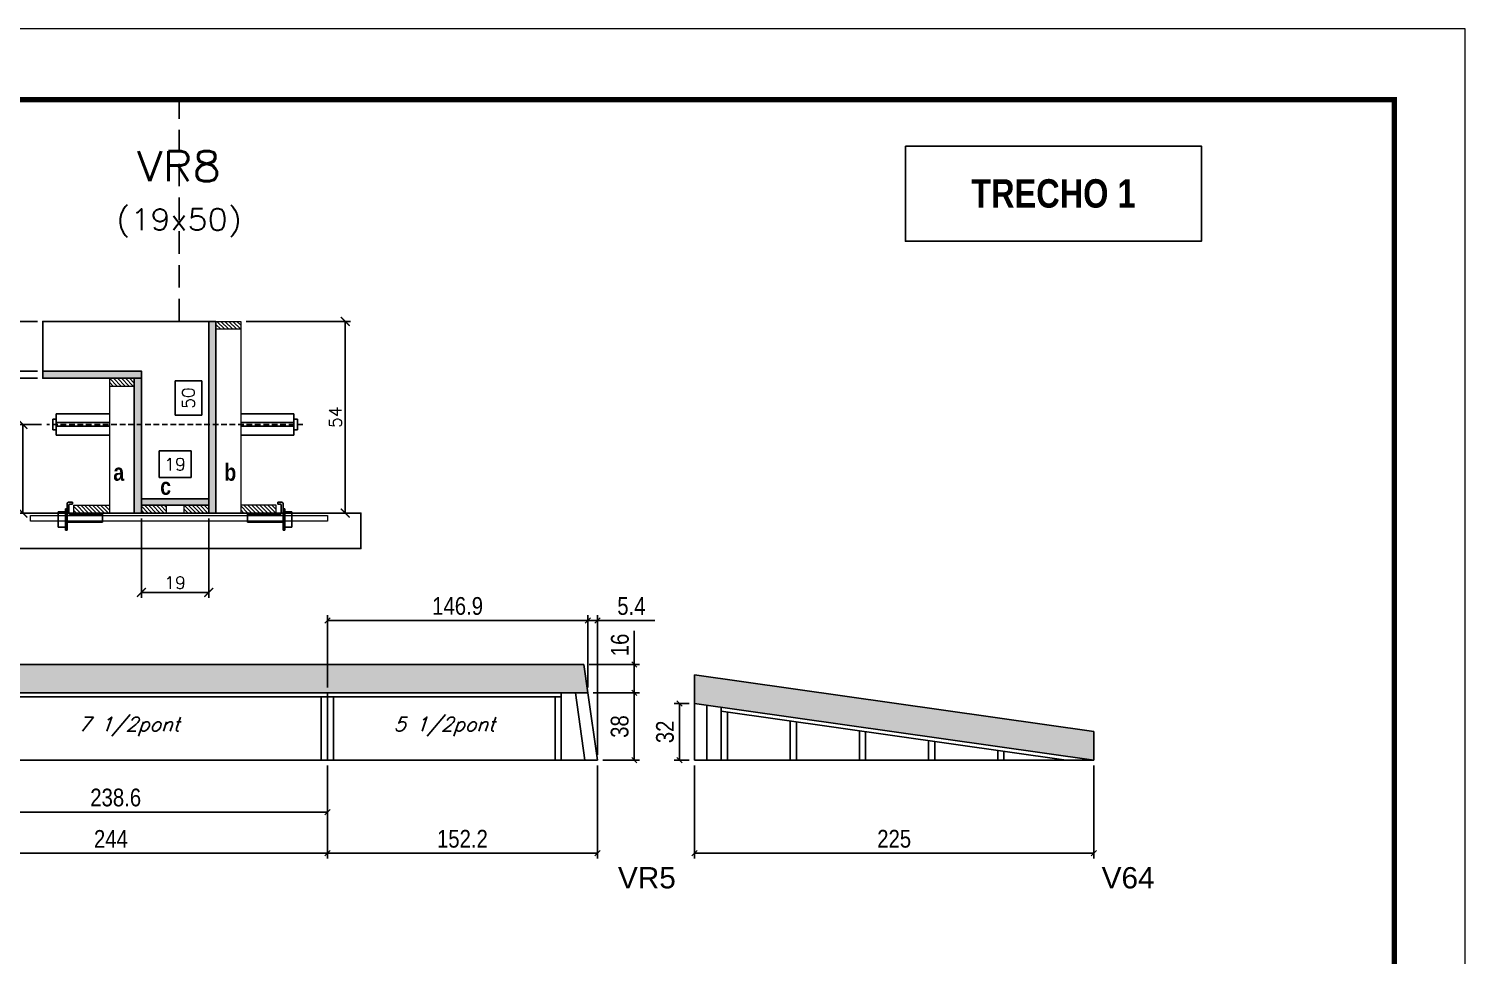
# Model space of a CAD drawing. Extents: x 0 to 6325, y 5574 to 19307.
# Drawn here: x 2260 to 3070, y 6102 to 6624 of the extents above; entities that cross this region are included whole.
import ezdxf
from ezdxf.enums import TextEntityAlignment as Align

# ---------------------------------------------------------------- set-up
doc = ezdxf.new("R2010")
doc.units = 0
doc.linetypes.add('DASHED', pattern=[0.75, 0.5, -0.25])
doc.linetypes.add('HIDDEN', pattern=[9.525, 6.35, -3.175])
for name, color, linetype in [('1', 1, 'Continuous'), ('5', 5, 'Continuous'), ('barrote', 251, 'Continuous'), ('COTA', 241, 'Continuous'), ('Cota Seção (2x)', 4, 'Continuous'), ('detalhes', 4, 'Continuous'), ('Hachura', 253, 'Continuous'), ('NOMENCLATURA', 7, 'Continuous'), ('Painéis', 200, 'Continuous'), ('presilha', 1, 'Continuous'), ('SARR_2.2x7', 40, 'Continuous'), ('SARR_3.5x7', 81, 'Continuous'), ('TENSOR', 3, 'Continuous'), ('texto', 7, 'Continuous'), ('Texto de Titulo', 7, 'Continuous'), ('Texto Qtd Sarr', 242, 'Continuous')]:
    doc.layers.add(name, color=color, linetype=linetype)
for name, color, linetype, lineweight in [('CONCRETO', 251, 'Continuous', 25), ('Folhas', 255, 'Continuous', 9), ('Madeira', 126, 'Continuous', 18), ('SARRAFO DE PRESSAO', 251, 'DASHED', 9), ('SCO-___-LAJ', 2, 'Continuous', 0), ('Texto Seção', 7, 'Continuous', 15)]:
    doc.layers.add(name, color=color, linetype=linetype, lineweight=lineweight)
doc.styles.add('COTA TECNICA', font='techl___.ttf', dxfattribs={"height": 10})
doc.styles.add('ROMANC', font='techb___.ttf', dxfattribs={"height": 2.5})
doc.styles.add('Romans', font='romans.shx')
doc.styles.get("Standard").update_dxf_attribs({"font": 'arial.ttf'})
doc.styles.add('TECNICA', font='techb___.ttf', dxfattribs={"height": 10})
doc.dimstyles.new('Cota Seção (2x)', dxfattribs={"dimtxt": 7, "dimasz": 5, "dimexe": 3, "dimexo": 3, "dimgap": 2, "dimtad": 3, "dimdec": 1, "dimlfac": 0.5, "dimzin": 12, "dimdsep": 46, "dimtxsty": 'Romans', "dimblk": 'ARCHTICK', "dimcen": 0, "dimclrd": 4, "dimclre": 4, "dimclrt": 1, "dimadec": 1, "dimazin": 3, "dimtfac": 1, "dimtdec": 1, "dimtmove": 0, "dimatfit": 3, "dimldrblk": 'OBLIQUE', "dimfxl": 1, "dimtolj": 1, "dimtzin": 12, "dimarcsym": 0})
doc.dimstyles.new('Cota Seção interna', dxfattribs={"dimtxt": 7, "dimasz": 6, "dimexe": 0.18, "dimexo": 2, "dimgap": -4, "dimtad": 3, "dimdec": 1, "dimlfac": 0.5, "dimzin": 12, "dimdsep": 46, "dimtxsty": 'Romans', "dimblk": 'ARCHTICK', "dimcen": 0.09, "dimse1": 1, "dimse2": 1, "dimsd1": 1, "dimsd2": 1, "dimclrd": 180, "dimclre": 5, "dimclrt": 1, "dimadec": 0, "dimazin": 3, "dimtfac": 1, "dimtdec": 1, "dimtofl": 0, "dimtmove": 0, "dimatfit": 3, "dimldrblk": 'ARCHTICK', "dimfxl": 1, "dimtolj": 1, "dimtzin": 0, "dimarcsym": 0})
doc.dimstyles.new('PAINEL', dxfattribs={"dimtxt": 10, "dimasz": 3, "dimexe": 3, "dimexo": 3, "dimgap": 3, "dimtad": 1, "dimdec": 1, "dimzin": 12, "dimdsep": 46, "dimtxsty": 'COTA TECNICA', "dimblk1": 'OBLIQUE', "dimblk2": 'OBLIQUE', "dimsah": 1, "dimcen": 0.9, "dimclrd": 4, "dimclre": 4, "dimclrt": 240, "dimadec": 1, "dimazin": 3, "dimtfac": 1, "dimtdec": 1, "dimtmove": 0, "dimatfit": 3, "dimfxl": 1, "dimtolj": 1, "dimtzin": 12, "dimarcsym": 0})
pattern_1 = [(315, (25280.4202, -1878.3948), (1.12253202, 1.12253202), [])]

# ---------------------------------------------------------------- blocks, each defined once
blk = doc.blocks.new('9999999999')
at = {"layer": 'Folhas'}
blk.add_lwpolyline([(98138.98, 34190.21), (99623.98, 34190.21), (99623.98, 35240.21), (98138.98, 35240.21)], close=True, dxfattribs=at)
at = {"layer": 'Folhas', "color": 30, "const_width": 3}
blk.add_lwpolyline([(98213.98, 34230.21), (99583.98, 34230.21), (99583.98, 35200.21), (98213.98, 35200.21)], close=True, dxfattribs=at)
blk = doc.blocks.new('titulo1')
at = {"layer": 'Defpoints', "color": 252, "linetype": 'HIDDEN', "ltscale": 2}
blk.add_line((0, 0), (0, 125), dxfattribs=at)
at = {"layer": 'Defpoints', "style": 'Romans', "oblique": 15}
blk.add_attdef('FOLHA', text='', height=10, dxfattribs=at).set_placement((0, 15.58), align=Align.MIDDLE_CENTER)
at = {"layer": 'Texto Qtd Sarr', "color": 3, "style": 'Romans', "oblique": 15}
for tag, height, p in [('TITULO', 17, (0, 71.45)), ('SEÇÃO', 12, (0, 41.55))]:
    blk.add_attdef(tag, text='', height=height, dxfattribs=at).set_placement(p, align=Align.MIDDLE_CENTER)
blk = doc.blocks.new('_ArchTick')
at = {"color": 0, "linetype": 'ByBlock', "const_width": 0.15}
blk.add_lwpolyline([(-0.5, -0.5), (0.5, 0.5)], dxfattribs=at)
blk = doc.blocks.new('*D3601')
at = {"layer": 'COTA', "color": 4, "lineweight": -2, "transparency": 16777216}
for p, q in [((2265.2, 6459.25), (2212.82, 6459.25)), ((2215.82, 6351.25), (2215.82, 6459.25)), ((2287.2, 6351.25), (2212.82, 6351.25))]:
    blk.add_line(p, q, dxfattribs=at)
at = {"layer": 'Defpoints', "color": 0, "transparency": 16777216}
for p in [(2215.82, 6459.25), (2268.2, 6459.25), (2290.2, 6351.25)]:
    blk.add_point(p, dxfattribs=at)
at = {"layer": 'COTA', "color": 4, "lineweight": -2, "transparency": 16777216, "xscale": 5, "yscale": 5, "zscale": 5}
for p, rotation in [((2215.82, 6459.25), 90), ((2215.82, 6351.25), 270)]:
    blk.add_blockref('_ArchTick', p, dxfattribs=dict(at, rotation=rotation))
at = {"layer": 'COTA', "color": 1, "transparency": 16777216, "insert": (2210.32, 6405.25), "char_height": 7, "attachment_point": 5, "rotation": 90, "style": 'Romans'}
blk.add_mtext('\\A1;54', dxfattribs=at)
blk = doc.blocks.new('_Oblique')
at = {"layer": '1', "color": 0, "lineweight": -2}
blk.add_line((-0.5, -0.5), (0.5, 0.5), dxfattribs=at)
blk = doc.blocks.new('*D3602')
at = {"layer": 'COTA', "color": 4, "lineweight": -2, "transparency": 16777216}
for p, q in [((2382.8, 6459.25), (2441.67, 6459.25)), ((2438.67, 6351.25), (2438.67, 6459.25)), ((2398.4, 6351.25), (2441.67, 6351.25))]:
    blk.add_line(p, q, dxfattribs=at)
at = {"layer": 'Defpoints', "color": 0, "transparency": 16777216}
for p in [(2379.8, 6459.25), (2438.67, 6459.25), (2395.4, 6351.25)]:
    blk.add_point(p, dxfattribs=at)
at = {"layer": 'COTA', "color": 4, "lineweight": -2, "transparency": 16777216, "xscale": 5, "yscale": 5, "zscale": 5}
for p, rotation in [((2438.67, 6459.25), 90), ((2438.67, 6351.25), 270)]:
    blk.add_blockref('_ArchTick', p, dxfattribs=dict(at, rotation=rotation))
at = {"layer": 'COTA', "color": 1, "transparency": 16777216, "insert": (2433.17, 6405.25), "char_height": 7, "attachment_point": 5, "rotation": 90, "style": 'Romans'}
blk.add_mtext('\\A1;54', dxfattribs=at)
blk = doc.blocks.new('*D3603')
at = {"layer": 'Cota Seção (2x)', "color": 180, "lineweight": -2, "transparency": 16777216}
for p, q in [((2357.8, 6425.73), (2342.8, 6425.73)), ((2342.8, 6425.73), (2342.8, 6406.39)), ((2357.8, 6406.39), (2357.8, 6425.73)), ((2342.8, 6406.39), (2357.8, 6406.39))]:
    blk.add_line(p, q, dxfattribs=at)
at = {"layer": 'Defpoints', "color": 0, "transparency": 16777216}
for p in [(2361.8, 6459.25), (2372.8, 6459.25), (2372.8, 6359.25)]:
    blk.add_point(p, dxfattribs=at)
at = {"layer": 'Cota Seção (2x)', "color": 1, "transparency": 16777216, "insert": (2350.3, 6416.06), "char_height": 7, "attachment_point": 5, "rotation": 90, "style": 'Romans'}
blk.add_mtext('\\A1;50', dxfattribs=at)
blk = doc.blocks.new('*D3604')
at = {"layer": 'COTA', "color": 4, "lineweight": -2, "transparency": 16777216}
for p, q in [((2265.2, 6459.25), (2232.14, 6459.25)), ((2235.14, 6459.25), (2235.14, 6431.25)), ((2265.2, 6431.25), (2232.14, 6431.25))]:
    blk.add_line(p, q, dxfattribs=at)
at = {"layer": 'Defpoints', "color": 0, "transparency": 16777216}
for p in [(2268.2, 6459.25), (2235.14, 6431.25), (2268.2, 6431.25)]:
    blk.add_point(p, dxfattribs=at)
at = {"layer": 'COTA', "color": 4, "lineweight": -2, "transparency": 16777216, "xscale": 5, "yscale": 5, "zscale": 5}
for p, rotation in [((2235.14, 6459.25), 90), ((2235.14, 6431.25), 270)]:
    blk.add_blockref('_ArchTick', p, dxfattribs=dict(at, rotation=rotation))
at = {"layer": 'COTA', "color": 1, "transparency": 16777216, "insert": (2229.64, 6445.25), "char_height": 7, "attachment_point": 5, "rotation": 90, "style": 'Romans'}
blk.add_mtext('\\A1;14', dxfattribs=at)
blk = doc.blocks.new('*D3605')
at = {"layer": 'COTA', "color": 4, "lineweight": -2, "transparency": 16777216}
for p, q in [((2265.2, 6427.25), (2232.14, 6427.25)), ((2235.14, 6427.25), (2235.14, 6351.25)), ((2287.2, 6351.25), (2232.14, 6351.25))]:
    blk.add_line(p, q, dxfattribs=at)
at = {"layer": 'Defpoints', "color": 0, "transparency": 16777216}
for p in [(2268.2, 6427.25), (2235.14, 6351.25), (2290.2, 6351.25)]:
    blk.add_point(p, dxfattribs=at)
at = {"layer": 'COTA', "color": 4, "lineweight": -2, "transparency": 16777216, "xscale": 5, "yscale": 5, "zscale": 5}
for p, rotation in [((2235.14, 6427.25), 90), ((2235.14, 6351.25), 270)]:
    blk.add_blockref('_ArchTick', p, dxfattribs=dict(at, rotation=rotation))
at = {"layer": 'COTA', "color": 1, "transparency": 16777216, "insert": (2229.64, 6389.25), "char_height": 7, "attachment_point": 5, "rotation": 90, "style": 'Romans'}
blk.add_mtext('\\A1;38', dxfattribs=at)
blk = doc.blocks.new('PRESILHA METÁLICA 1')
at = {"layer": 'presilha'}
for p, q in [((0, 13), (6, 13)), ((0, 13), (0, 0)), ((6, 15.5), (7.5, 15.5)), ((6, -2.5), (6, 15.5)), ((6, 13), (6, 0)), ((7.5, 10.6), (7.5, 19.9)), ((7.5, 15.5), (7.5, -2.5)), ((12, 21), (8.6, 21)), ((9, 11.6), (9, 18.9)), ((12, 19.5), (9.6, 19.5)), ((12, 21), (12, 19.5)), ((6, 0), (0, 0)), ((37.5, 4.1), (7.5, 4.1)), ((37.5, 11), (9.6, 11)), ((37.5, 11), (37.5, 4.1)), ((7.5, -2.5), (6, -2.5))]:
    blk.add_line(p, q, dxfattribs=at)
for centre, radius, start, end in [((8.6, 19.9), 1.14, 90, 180), ((9.6, 18.9), 0.57, 90, 180), ((9.6, 11.6), 0.57, 180, 270)]:
    blk.add_arc(centre, radius, start, end, dxfattribs=at)
blk = doc.blocks.new('*D3606')
at = {"layer": 'COTA', "color": 4, "lineweight": -2, "transparency": 16777216}
for p, q in [((2323.8, 6348.25), (2323.8, 6303.52)), ((2361.8, 6348.25), (2361.8, 6303.52)), ((2323.8, 6306.52), (2361.8, 6306.52))]:
    blk.add_line(p, q, dxfattribs=at)
at = {"layer": 'Defpoints', "color": 0, "transparency": 16777216}
for p in [(2323.8, 6351.25), (2361.8, 6351.25), (2361.8, 6306.52)]:
    blk.add_point(p, dxfattribs=at)
at = {"layer": 'COTA', "color": 4, "lineweight": -2, "transparency": 16777216, "xscale": 5, "yscale": 5, "zscale": 5, "rotation": 180}
blk.add_blockref('_ArchTick', (2323.8, 6306.52), dxfattribs=at)
at = {"layer": 'COTA', "color": 4, "lineweight": -2, "transparency": 16777216, "xscale": 5, "yscale": 5, "zscale": 5}
blk.add_blockref('_ArchTick', (2361.8, 6306.52), dxfattribs=at)
at = {"layer": 'COTA', "color": 1, "transparency": 16777216, "insert": (2342.8, 6312.02), "char_height": 7, "attachment_point": 5, "style": 'Romans'}
blk.add_mtext('\\A1;19', dxfattribs=at)
blk = doc.blocks.new('*D3607')
at = {"layer": 'Cota Seção (2x)', "color": 180, "lineweight": -2, "transparency": 16777216}
for p, q in [((2351.8, 6386.25), (2333.8, 6386.25)), ((2333.8, 6386.25), (2333.8, 6371.25)), ((2351.8, 6371.25), (2351.8, 6386.25)), ((2333.8, 6371.25), (2351.8, 6371.25))]:
    blk.add_line(p, q, dxfattribs=at)
at = {"layer": 'Defpoints', "color": 0, "transparency": 16777216}
for p in [(2361.8, 6367.25), (2323.8, 6351.25), (2361.8, 6351.25)]:
    blk.add_point(p, dxfattribs=at)
at = {"layer": 'Cota Seção (2x)', "color": 1, "transparency": 16777216, "insert": (2342.8, 6378.75), "char_height": 7, "attachment_point": 5, "style": 'Romans'}
blk.add_mtext('\\A1;19', dxfattribs=at)
blk = doc.blocks.new('*D4710')
at = {"layer": 'COTA', "color": 4, "lineweight": -2, "transparency": 16777216}
for p, q in [((2267.5, 6401.22), (2253.94, 6401.22)), ((2256.94, 6401.22), (2256.94, 6351.25)), ((2272.5, 6351.25), (2253.94, 6351.25))]:
    blk.add_line(p, q, dxfattribs=at)
at = {"layer": 'Defpoints', "color": 0, "transparency": 16777216}
for p in [(2270.5, 6401.22), (2256.94, 6351.25), (2275.5, 6351.25)]:
    blk.add_point(p, dxfattribs=at)
at = {"layer": 'COTA', "color": 4, "lineweight": -2, "transparency": 16777216, "xscale": 5, "yscale": 5, "zscale": 5}
for p, rotation in [((2256.94, 6401.22), 90), ((2256.94, 6351.25), 270)]:
    blk.add_blockref('_ArchTick', p, dxfattribs=dict(at, rotation=rotation))
at = {"layer": 'COTA', "color": 1, "transparency": 16777216, "insert": (2251.44, 6376.23), "char_height": 7, "attachment_point": 5, "rotation": 90, "style": 'Romans'}
blk.add_mtext('\\A1;25', dxfattribs=at)
blk = doc.blocks.new('*D4708')
at = {"layer": 'COTA', "color": 4, "lineweight": -2, "transparency": 16777216}
for p, q in [((2190.01, 6208.89), (2190.01, 6179.6)), ((2428.61, 6208.89), (2428.61, 6179.6)), ((2190.01, 6182.6), (2428.61, 6182.6))]:
    blk.add_line(p, q, dxfattribs=at)
at = {"layer": 'Defpoints', "color": 0, "transparency": 16777216}
for p in [(2190.01, 6211.89), (2428.61, 6211.89), (2428.61, 6182.6)]:
    blk.add_point(p, dxfattribs=at)
at = {"layer": 'COTA', "color": 4, "lineweight": -2, "transparency": 16777216, "xscale": 3, "yscale": 3, "zscale": 3, "rotation": 180}
blk.add_blockref('_Oblique', (2190.01, 6182.6), dxfattribs=at)
at = {"layer": 'COTA', "color": 4, "lineweight": -2, "transparency": 16777216, "xscale": 3, "yscale": 3, "zscale": 3}
blk.add_blockref('_Oblique', (2428.61, 6182.6), dxfattribs=at)
at = {"layer": 'COTA', "color": 240, "transparency": 16777216, "insert": (2309.31, 6190.84), "char_height": 10, "attachment_point": 5, "style": 'COTA TECNICA'}
blk.add_mtext('\\A1;238.6', dxfattribs=at)
blk = doc.blocks.new('*D3600')
at = {"layer": 'COTA', "color": 4, "lineweight": -2, "transparency": 16777216}
for p, q in [((2184.61, 6246.89), (2184.61, 6156.46)), ((2428.61, 6208.89), (2428.61, 6156.46)), ((2184.61, 6159.46), (2428.61, 6159.46))]:
    blk.add_line(p, q, dxfattribs=at)
at = {"layer": 'Defpoints', "color": 0, "transparency": 16777216}
for p in [(2184.61, 6249.89), (2428.61, 6211.89), (2428.61, 6159.46)]:
    blk.add_point(p, dxfattribs=at)
at = {"layer": 'COTA', "color": 4, "lineweight": -2, "transparency": 16777216, "xscale": 3, "yscale": 3, "zscale": 3, "rotation": 180}
blk.add_blockref('_Oblique', (2184.61, 6159.46), dxfattribs=at)
at = {"layer": 'COTA', "color": 4, "lineweight": -2, "transparency": 16777216, "xscale": 3, "yscale": 3, "zscale": 3}
blk.add_blockref('_Oblique', (2428.61, 6159.46), dxfattribs=at)
at = {"layer": 'COTA', "color": 240, "transparency": 16777216, "insert": (2306.61, 6167.54), "char_height": 10, "attachment_point": 5, "style": 'COTA TECNICA'}
blk.add_mtext('\\A1;244', dxfattribs=at)
blk = doc.blocks.new('*D4709')
at = {"layer": 'COTA', "color": 4, "lineweight": -2, "transparency": 16777216}
for p, q in [((2428.61, 6208.89), (2428.61, 6156.46)), ((2580.86, 6208.89), (2580.86, 6156.46)), ((2428.61, 6159.46), (2580.86, 6159.46))]:
    blk.add_line(p, q, dxfattribs=at)
at = {"layer": 'Defpoints', "color": 0, "transparency": 16777216}
for p in [(2428.61, 6211.89), (2580.86, 6211.89), (2580.86, 6159.46)]:
    blk.add_point(p, dxfattribs=at)
at = {"layer": 'COTA', "color": 4, "lineweight": -2, "transparency": 16777216, "xscale": 3, "yscale": 3, "zscale": 3, "rotation": 180}
blk.add_blockref('_Oblique', (2428.61, 6159.46), dxfattribs=at)
at = {"layer": 'COTA', "color": 4, "lineweight": -2, "transparency": 16777216, "xscale": 3, "yscale": 3, "zscale": 3}
blk.add_blockref('_Oblique', (2580.86, 6159.46), dxfattribs=at)
at = {"layer": 'COTA', "color": 240, "transparency": 16777216, "insert": (2504.73, 6167.57), "char_height": 10, "attachment_point": 5, "style": 'COTA TECNICA'}
blk.add_mtext('\\A1;152.2', dxfattribs=at)
blk = doc.blocks.new('*D4725')
at = {"layer": 'COTA', "color": 4, "lineweight": -2, "transparency": 16777216}
for p, q in [((2575.46, 6252.89), (2575.46, 6293.66)), ((2580.86, 6214.89), (2580.86, 6293.66)), ((2575.46, 6290.66), (2572.46, 6290.66)), ((2575.46, 6290.66), (2580.86, 6290.66)), ((2580.86, 6290.66), (2613.12, 6290.66))]:
    blk.add_line(p, q, dxfattribs=at)
at = {"layer": 'Defpoints', "color": 0, "transparency": 16777216}
for p in [(2580.86, 6290.66), (2575.46, 6249.89), (2580.86, 6211.89)]:
    blk.add_point(p, dxfattribs=at)
at = {"layer": 'COTA', "color": 4, "lineweight": -2, "transparency": 16777216, "xscale": 3, "yscale": 3, "zscale": 3}
blk.add_blockref('_Oblique', (2575.46, 6290.66), dxfattribs=at)
at = {"layer": 'COTA', "color": 4, "lineweight": -2, "transparency": 16777216, "xscale": 3, "yscale": 3, "zscale": 3, "rotation": 180}
blk.add_blockref('_Oblique', (2580.86, 6290.66), dxfattribs=at)
at = {"layer": 'COTA', "color": 240, "transparency": 16777216, "insert": (2599.99, 6298.77), "char_height": 10, "attachment_point": 5, "style": 'COTA TECNICA'}
blk.add_mtext('\\A1;5.4', dxfattribs=at)
blk = doc.blocks.new('*D4726')
at = {"layer": 'COTA', "color": 4, "lineweight": -2, "transparency": 16777216}
for p, q in [((2428.61, 6252.89), (2428.61, 6293.66)), ((2575.46, 6252.89), (2575.46, 6293.66)), ((2575.46, 6290.66), (2428.61, 6290.66))]:
    blk.add_line(p, q, dxfattribs=at)
at = {"layer": 'Defpoints', "color": 0, "transparency": 16777216}
for p in [(2428.61, 6290.66), (2428.61, 6249.89), (2575.46, 6249.89)]:
    blk.add_point(p, dxfattribs=at)
at = {"layer": 'COTA', "color": 4, "lineweight": -2, "transparency": 16777216, "xscale": 3, "yscale": 3, "zscale": 3, "rotation": 180}
blk.add_blockref('_Oblique', (2428.61, 6290.66), dxfattribs=at)
at = {"layer": 'COTA', "color": 4, "lineweight": -2, "transparency": 16777216, "xscale": 3, "yscale": 3, "zscale": 3}
blk.add_blockref('_Oblique', (2575.46, 6290.66), dxfattribs=at)
at = {"layer": 'COTA', "color": 240, "transparency": 16777216, "insert": (2502.03, 6298.8), "char_height": 10, "attachment_point": 5, "style": 'COTA TECNICA'}
blk.add_mtext('\\A1;146.9', dxfattribs=at)
blk = doc.blocks.new('*D4727')
at = {"layer": 'COTA', "color": 4, "lineweight": -2, "transparency": 16777216}
for p, q in [((2635.59, 6208.89), (2635.59, 6156.46)), ((2860.61, 6208.89), (2860.61, 6156.46)), ((2635.59, 6159.46), (2860.61, 6159.46))]:
    blk.add_line(p, q, dxfattribs=at)
at = {"layer": 'Defpoints', "color": 0, "transparency": 16777216}
for p in [(2635.59, 6211.89), (2860.61, 6211.89), (2860.61, 6159.46)]:
    blk.add_point(p, dxfattribs=at)
at = {"layer": 'COTA', "color": 4, "lineweight": -2, "transparency": 16777216, "xscale": 3, "yscale": 3, "zscale": 3, "rotation": 180}
blk.add_blockref('_Oblique', (2635.59, 6159.46), dxfattribs=at)
at = {"layer": 'COTA', "color": 4, "lineweight": -2, "transparency": 16777216, "xscale": 3, "yscale": 3, "zscale": 3}
blk.add_blockref('_Oblique', (2860.61, 6159.46), dxfattribs=at)
at = {"layer": 'COTA', "color": 240, "transparency": 16777216, "insert": (2748.1, 6167.57), "char_height": 10, "attachment_point": 5, "style": 'COTA TECNICA'}
blk.add_mtext('\\A1;225', dxfattribs=at)
blk = doc.blocks.new('*D4728')
at = {"layer": 'COTA', "color": 4, "lineweight": -2, "transparency": 16777216}
for p, q in [((2632.59, 6243.86), (2624.17, 6243.86)), ((2627.17, 6211.89), (2627.17, 6243.86)), ((2632.59, 6211.89), (2624.17, 6211.89))]:
    blk.add_line(p, q, dxfattribs=at)
at = {"layer": 'Defpoints', "color": 0, "transparency": 16777216}
for p in [(2627.17, 6243.86), (2635.59, 6243.86), (2635.59, 6211.89)]:
    blk.add_point(p, dxfattribs=at)
at = {"layer": 'COTA', "color": 4, "lineweight": -2, "transparency": 16777216, "xscale": 3, "yscale": 3, "zscale": 3}
for p, rotation in [((2627.17, 6243.86), 90), ((2627.17, 6211.89), 270)]:
    blk.add_blockref('_Oblique', p, dxfattribs=dict(at, rotation=rotation))
at = {"layer": 'COTA', "color": 240, "transparency": 16777216, "insert": (2618.95, 6227.88), "char_height": 10, "attachment_point": 5, "rotation": 90, "style": 'COTA TECNICA'}
blk.add_mtext('\\A1;32', dxfattribs=at)
blk = doc.blocks.new('*D4729')
at = {"layer": 'COTA', "color": 4, "lineweight": -2, "transparency": 16777216}
for p, q in [((2578.46, 6249.89), (2604.64, 6249.89)), ((2601.64, 6249.89), (2601.64, 6211.89)), ((2583.86, 6211.89), (2604.64, 6211.89))]:
    blk.add_line(p, q, dxfattribs=at)
at = {"layer": 'Defpoints', "color": 0, "transparency": 16777216}
for p in [(2575.46, 6249.89), (2580.86, 6211.89), (2601.64, 6211.89)]:
    blk.add_point(p, dxfattribs=at)
at = {"layer": 'COTA', "color": 4, "lineweight": -2, "transparency": 16777216, "xscale": 3, "yscale": 3, "zscale": 3}
for p, rotation in [((2601.64, 6249.89), 90), ((2601.64, 6211.89), 270)]:
    blk.add_blockref('_Oblique', p, dxfattribs=dict(at, rotation=rotation))
at = {"layer": 'COTA', "color": 240, "transparency": 16777216, "insert": (2593.4, 6230.89), "char_height": 10, "attachment_point": 5, "rotation": 90, "style": 'COTA TECNICA'}
blk.add_mtext('\\A1;38', dxfattribs=at)
blk = doc.blocks.new('*D4722')
at = {"layer": 'COTA', "color": 4, "lineweight": -2, "transparency": 16777216}
for p, q in [((2601.64, 6265.89), (2601.64, 6284.91)), ((2576.18, 6265.89), (2604.64, 6265.89)), ((2601.64, 6249.89), (2601.64, 6265.89)), ((2578.46, 6249.89), (2604.64, 6249.89))]:
    blk.add_line(p, q, dxfattribs=at)
at = {"layer": 'Defpoints', "color": 0, "transparency": 16777216}
for p in [(2573.18, 6265.89), (2601.64, 6265.89), (2575.46, 6249.89)]:
    blk.add_point(p, dxfattribs=at)
at = {"layer": 'COTA', "color": 4, "lineweight": -2, "transparency": 16777216, "xscale": 3, "yscale": 3, "zscale": 3}
for p, rotation in [((2601.64, 6265.89), 90), ((2601.64, 6249.89), 270)]:
    blk.add_blockref('_Oblique', p, dxfattribs=dict(at, rotation=rotation))
at = {"layer": 'COTA', "color": 240, "transparency": 16777216, "insert": (2593.54, 6276.9), "char_height": 10, "attachment_point": 5, "rotation": 90, "style": 'COTA TECNICA'}
blk.add_mtext('\\A1;16', dxfattribs=at)

msp = doc.modelspace()

# ---------------------------------------------------------------- hatches: boundary and pattern name
at = {"layer": 'COTA'}
h = msp.add_hatch(dxfattribs=at)
h.set_pattern_fill('AR-CONC', color=256, scale=0.03)
h.set_pattern_definition([(50, (-1544.026, 2359.3826), (5.46554, -0.4781726), [0.5715, -6.2865]), (355, (-1544.026, 2359.3826), (-1.0573026, 5.7317054), [0.4572, -5.0292175]), (100.45144, (-1543.5706, 2359.343), (4.4082374, 5.2535326), [0.4857, -5.3427073]), (46.1842, (-1544.026, 2360.9066), (8.132371, -1.26127), [0.85725, -9.42975]), (96.63556, (-1543.348, 2360.8015), (7.122124, 7.422784), [0.728551, -8.014068]), (351.18415, (-1544.026, 2360.907), (7.122124, 7.422784), [0.685799, -7.543792]), (21, (-1543.264, 2360.5256), (4.5484317, -3.067956), [0.5715, -6.2865]), (326, (-1543.264, 2360.5256), (1.854061, 5.525639), [0.4572, -5.0292]), (71.45144, (-1542.885, 2360.27), (6.4024926, 2.457683), [0.4857, -5.342698]), (37.5, (-1544.026, 2359.3826), (0.0926581, 2.53665117), [0, -4.96824, 0, -5.1054, 0, -5.04825]), (7.5, (-1544.026, 2359.3826), (2.0045899, 3.0054172), [0, -2.91084, 0, -4.85394, 0, -1.92405]), (327.5, (-1545.7253, 2359.3826), (4.06771786, -0.1718623), [0, -1.905, 0, -5.9436, 0, -7.8867]), (317.5, (-1546.4873, 2359.3826), (4.4438754, 0.7627947), [0, -2.4765, 0, -3.94716, 0, -5.6007])])
h.paths.add_polyline_path([(2184.61, 6249.89), (2575.46, 6249.89), (2573.18, 6265.89), (1887.4, 6265.89), (1889.67, 6249.89), (2060.05, 6249.89), (2157.34, 6249.89), (2162.73, 6211.89), (2190.01, 6211.89)])
h = msp.add_hatch(dxfattribs=at)
h.set_pattern_fill('AR-CONC', color=256, scale=0.03)
h.set_pattern_definition([(50, (-1532.385, 2359.3826), (5.46554, -0.4781726), [0.5715, -6.2865]), (355, (-1532.385, 2359.3826), (-1.0573026, 5.7317054), [0.4572, -5.0292175]), (100.45144, (-1531.9296, 2359.343), (4.4082374, 5.2535326), [0.4857003, -5.3427073]), (46.1842, (-1532.385, 2360.9066), (8.132371, -1.26127), [0.85725, -9.42975]), (96.63556, (-1531.707, 2360.8015), (7.122124, 7.422784), [0.728551, -8.014068]), (351.18415, (-1532.385, 2360.907), (7.122124, 7.422784), [0.685799, -7.543792]), (21, (-1531.623, 2360.5256), (4.5484317, -3.067956), [0.5715, -6.2865]), (326, (-1531.623, 2360.5256), (1.854061, 5.525639), [0.4572, -5.0292]), (71.45144, (-1531.244, 2360.27), (6.4024926, 2.457683), [0.4857003, -5.342698]), (37.5, (-1532.385, 2359.3826), (0.0926581, 2.53665117), [0, -4.96824, 0, -5.1054, 0, -5.04825]), (7.5, (-1532.385, 2359.3826), (2.0045899, 3.0054172), [0, -2.91084, 0, -4.85394, 0, -1.92405]), (327.5, (-1534.0843, 2359.3826), (4.06771786, -0.1718623), [0, -1.905, 0, -5.9436, 0, -7.8867]), (317.5, (-1534.8463, 2359.3826), (4.4438754, 0.7627947), [0, -2.4765, 0, -3.94716, 0, -5.6007])])
h.paths.add_polyline_path([(2635.59, 6260.02), (2635.59, 6243.86), (2860.61, 6211.89), (2860.61, 6228.05)])
at = {"layer": 'Hachura'}
h = msp.add_hatch(color=256, dxfattribs=at)
h.dxf.hatch_style = 1
h.paths.add_polyline_path([(2365.8, 6459.25), (2361.8, 6459.25), (2361.8, 6351.25), (2365.8, 6351.25)])
h = msp.add_hatch(dxfattribs=at)
h.set_pattern_fill('ANSI31', color=256, scale=0.5, angle=270, style=0)
h.set_pattern_definition([(315, (25280.4202, -1848.3948), (1.12253202, 1.12253202), [])])
h.paths.add_polyline_path([(2365.8, 6454.85), (2365.8, 6459.25), (2379.8, 6459.25), (2379.8, 6454.85)])
h = msp.add_hatch(color=256, dxfattribs=at)
h.dxf.hatch_style = 1
h.paths.add_polyline_path([(2323.8, 6427.25), (2323.8, 6431.25), (2268.2, 6431.25), (2268.2, 6427.25)])
h = msp.add_hatch(dxfattribs=at)
h.set_pattern_fill('ANSI31', color=256, scale=0.5, angle=270, style=0)
h.set_pattern_definition([(315, (25280.4202, -1880.3948), (1.12253202, 1.12253202), [])])
h.paths.add_polyline_path([(2319.8, 6422.85), (2319.8, 6427.25), (2305.8, 6427.25), (2305.8, 6422.85)])
h = msp.add_hatch(color=256, dxfattribs=at)
h.dxf.hatch_style = 1
h.paths.add_polyline_path([(2319.8, 6427.25), (2323.8, 6427.25), (2323.8, 6351.25), (2319.8, 6351.25)])
h = msp.add_hatch(color=256, dxfattribs=at)
h.dxf.hatch_style = 1
h.paths.add_polyline_path([(2361.8, 6355.65), (2361.8, 6359.25), (2323.8, 6359.25), (2323.8, 6355.65)])
h = msp.add_hatch(dxfattribs=at)
h.set_pattern_fill('ANSI31', color=256, scale=0.5, angle=270, style=0)
h.set_pattern_definition([(315, (25280.4202, -1878.3948), (1.12253202, 1.12253202), [])])
h.paths.add_polyline_path([(2285.8, 6351.25), (2285.8, 6355.65), (2305.8, 6355.65), (2305.8, 6351.25)])
h = msp.add_hatch(dxfattribs=at)
h.set_pattern_fill('ANSI31', color=256, scale=0.5, angle=270, style=0)
h.set_pattern_definition(pattern_1)
h.paths.add_polyline_path([(2323.8, 6351.25), (2323.8, 6355.65), (2337.8, 6355.65), (2337.8, 6351.25)])
h = msp.add_hatch(dxfattribs=at)
h.set_pattern_fill('ANSI31', color=256, scale=0.5, angle=270, style=0)
h.set_pattern_definition(pattern_1)
h.paths.add_polyline_path([(2361.8, 6351.25), (2361.8, 6355.65), (2347.8, 6355.65), (2347.8, 6351.25)])
h = msp.add_hatch(dxfattribs=at)
h.set_pattern_fill('ANSI31', color=256, scale=0.5, angle=270, style=0)
h.set_pattern_definition(pattern_1)
h.paths.add_polyline_path([(2399.8, 6351.25), (2399.8, 6355.65), (2379.8, 6355.65), (2379.8, 6351.25)])

# ---------------------------------------------------------------- linework, layer by layer
at = {"ltscale": 3}
for p, q in [((2275.8, 6407.22), (2275.8, 6395.22)), ((2275.8, 6407.22), (2305.8, 6407.22)), ((2409.8, 6407.22), (2379.8, 6407.22)), ((2409.8, 6407.22), (2409.8, 6395.22)), ((2273.8, 6404.22), (2273.8, 6398.22)), ((2273.8, 6404.22), (2275.8, 6404.22)), ((2275.8, 6398.22), (2273.8, 6398.22)), ((2305.8, 6402.22), (2275.8, 6402.22)), ((2305.8, 6400.22), (2275.8, 6400.22)), ((2379.8, 6402.22), (2409.8, 6402.22)), ((2379.8, 6400.22), (2409.8, 6400.22)), ((2409.8, 6404.22), (2411.8, 6404.22)), ((2409.8, 6398.22), (2411.8, 6398.22)), ((2411.8, 6404.22), (2411.8, 6398.22)), ((2275.8, 6395.22), (2305.8, 6395.22)), ((2409.8, 6395.22), (2379.8, 6395.22))]:
    msp.add_line(p, q, dxfattribs=at)
at = {"layer": 'barrote'}
msp.add_lwpolyline([(2252.34, 6331.25), (2447.53, 6331.25), (2447.53, 6351.25), (2252.34, 6351.25)], close=True, dxfattribs=at)
at = {"layer": 'CONCRETO'}
msp.add_lwpolyline([(2268.2, 6431.25), (2268.2, 6459.25), (2361.8, 6459.25), (2361.8, 6435.25), (2361.8, 6435.25), (2361.8, 6359.25), (2323.8, 6359.25), (2323.8, 6431.25)], close=True, dxfattribs=at)
at = {"layer": 'COTA'}
for p, q in [((1887.4, 6265.89), (2573.18, 6265.89)), ((2575.46, 6249.89), (2573.18, 6265.89)), ((2635.59, 6260.02), (2860.61, 6228.05)), ((2635.59, 6243.86), (2635.59, 6260.02)), ((2860.61, 6211.89), (2860.61, 6228.05))]:
    msp.add_line(p, q, dxfattribs=at)
msp.add_lwpolyline([(2754.46, 6558.13), (2921.24, 6558.13), (2921.24, 6504.47), (2754.46, 6504.47)], close=True, dxfattribs=at)
at = {"layer": 'Madeira'}
for points in [[(2365.8, 6454.85), (2365.8, 6459.25), (2379.8, 6459.25), (2379.8, 6454.85)], [(2365.8, 6459.25), (2379.8, 6459.25), (2379.8, 6351.25), (2365.8, 6351.25)], [(2319.8, 6422.85), (2319.8, 6427.25), (2305.8, 6427.25), (2305.8, 6422.85)], [(2319.8, 6427.25), (2305.8, 6427.25), (2305.8, 6351.25), (2319.8, 6351.25)], [(2285.8, 6351.25), (2285.8, 6355.65), (2305.8, 6355.65), (2305.8, 6351.25)], [(2323.8, 6351.25), (2323.8, 6355.65), (2337.8, 6355.65), (2337.8, 6351.25)], [(2361.8, 6351.25), (2361.8, 6355.65), (2347.8, 6355.65), (2347.8, 6351.25)], [(2399.8, 6351.25), (2399.8, 6355.65), (2379.8, 6355.65), (2379.8, 6351.25)]]:
    msp.add_lwpolyline(points, close=True, dxfattribs=at)
at = {"layer": 'Painéis', "linetype": 'ByBlock'}
for p, q in [((2575.46, 6249.89), (2184.61, 6249.89)), ((2428.61, 6211.89), (2428.61, 6249.89)), ((2580.86, 6211.89), (2575.46, 6249.89)), ((2635.59, 6243.86), (2860.61, 6211.89)), ((2635.59, 6211.89), (2635.59, 6243.86)), ((2190.01, 6211.89), (2580.86, 6211.89)), ((2860.61, 6211.89), (2635.59, 6211.89))]:
    msp.add_line(p, q, dxfattribs=at)
at = {"layer": 'Painéis'}
for points in [[(2365.8, 6459.25), (2361.8, 6459.25), (2361.8, 6351.25), (2365.8, 6351.25)], [(2323.8, 6427.25), (2323.8, 6431.25), (2268.2, 6431.25), (2268.2, 6427.25)], [(2319.8, 6427.25), (2323.8, 6427.25), (2323.8, 6351.25), (2319.8, 6351.25)], [(2361.8, 6355.65), (2361.8, 6359.25), (2323.8, 6359.25), (2323.8, 6355.65)]]:
    msp.add_lwpolyline(points, close=True, dxfattribs=at)
at = {"layer": 'SARR_2.2x7', "linetype": 'Continuous'}
for p, q in [((2428.61, 6247.69), (2205.01, 6247.69)), ((2560.46, 6247.69), (2428.61, 6247.69)), ((2573.78, 6211.89), (2568.39, 6249.89)), ((2642.59, 6211.89), (2642.59, 6242.87)), ((2650.59, 6239.51), (2844.97, 6211.89))]:
    msp.add_line(p, q, dxfattribs=at)
at = {"layer": 'SARR_3.5x7'}
for p, q in [((2425.11, 6211.89), (2425.11, 6247.69)), ((2432.11, 6211.89), (2432.11, 6247.69)), ((2556.96, 6211.89), (2556.96, 6247.69)), ((2560.46, 6211.89), (2560.46, 6249.89)), ((2650.59, 6211.89), (2650.59, 6241.73)), ((2654.09, 6211.89), (2654.09, 6239.01)), ((2689.56, 6211.89), (2689.56, 6233.97)), ((2693.06, 6211.89), (2693.06, 6233.48)), ((2728.53, 6211.89), (2728.53, 6228.44)), ((2732.03, 6211.89), (2732.03, 6227.94)), ((2767.5, 6211.89), (2767.5, 6222.9)), ((2771, 6211.89), (2771, 6222.4)), ((2806.47, 6211.89), (2806.47, 6217.36)), ((2809.97, 6211.89), (2809.97, 6216.87))]:
    msp.add_line(p, q, dxfattribs=at)
at = {"layer": 'SCO-___-LAJ', "color": 1}
msp.add_lwpolyline([(2261.35, 6349.92), (2428.65, 6349.92), (2428.65, 6346.72), (2261.35, 6346.72)], close=True, dxfattribs=at)
at = {"layer": 'TENSOR', "linetype": 'HIDDEN', "ltscale": 0.5}
msp.add_line((2414.8, 6401.22), (2270.5, 6401.22), dxfattribs=at)

# ---------------------------------------------------------------- block references
at = {"layer": 'presilha', "yscale": 0.6666666666666666, "zscale": 0.6666666666666666}
for p, xscale in [((2276.93, 6343.28), 0.6666666666666666), ((2408.67, 6343.28), -0.6666666666666666)]:
    msp.add_blockref('PRESILHA METÁLICA 1', p, dxfattribs=dict(at, xscale=xscale))
at = {"layer": 'SARRAFO DE PRESSAO', "color": 6, "linetype": 'ByBlock'}
msp.add_blockref('9999999999', (-96553.98, -28615.96), dxfattribs=at)
at = {"layer": 'Texto Seção'}
ref = msp.add_blockref('titulo1', (2345, 6459.25), dxfattribs=at)
ref.add_attrib('TITULO', 'VR8', dxfattribs={"layer": 'Texto de Titulo', "color": 7, "height": 17, "style": 'Romans', "width": 1.1}).set_placement((2345, 6546.75), align=Align.MIDDLE_CENTER)
ref.add_attrib('SEÇÃO', '(19x50)', dxfattribs={"layer": 'Texto de Titulo', "color": 7, "height": 12, "style": 'Romans', "width": 1.1}).set_placement((2345, 6516.75), align=Align.MIDDLE_CENTER)

# ---------------------------------------------------------------- texts
at = {"layer": '5', "linetype": 'Continuous'}
for s, p in [('VR5', (2592.42, 6139.66)), ('V64', (2865.05, 6139.66))]:
    msp.add_text(s, height=12, rotation=359.99996, dxfattribs=at).set_placement(p)
at = {"layer": 'detalhes', "style": 'TECNICA'}
for s, p in [('a', (2307.97, 6369.45)), ('b', (2370.51, 6369.44)), ('c', (2334.4, 6361.48))]:
    msp.add_text(s, height=9.6, dxfattribs=at).set_placement(p)
at = {"layer": 'NOMENCLATURA', "color": 2, "insert": (2837.85, 6531.3), "char_height": 16, "attachment_point": 5, "style": 'ROMANC'}
msp.add_mtext('TRECHO 1', dxfattribs=at)
at = {"layer": 'texto', "color": 2, "char_height": 8, "attachment_point": 5, "style": 'Romans'}
for s, insert in [('{\\Q19;\\C256;7 1/2pont}', (2316.81, 6230.89)), ('{\\Q19;\\C256;5 1/2pont}', (2494.53, 6230.89))]:
    msp.add_mtext(s, dxfattribs=dict(at, insert=insert))

# ---------------------------------------------------------------- dimensions: what is measured, and where the dimension line sits
at = {"layer": 'COTA'}
for base, p1, p2, dimstyle, picture, middle in [((2215.82, 6459.25), (2290.2, 6351.25), (2268.2, 6459.25), 'Cota Seção (2x)', '*D3601', (2210.32, 6405.25)), ((2235.14, 6431.25), (2268.2, 6459.25), (2268.2, 6431.25), 'Cota Seção (2x)', '*D3604', (2229.64, 6445.25)), ((2438.67, 6459.25), (2395.4, 6351.25), (2379.8, 6459.25), 'Cota Seção (2x)', '*D3602', (2433.17, 6405.25)), ((2235.14, 6351.25), (2268.2, 6427.25), (2290.2, 6351.25), 'Cota Seção (2x)', '*D3605', (2229.64, 6389.25)), ((2256.94, 6351.25), (2270.5, 6401.22), (2275.5, 6351.25), 'Cota Seção (2x)', '*D4710', (2251.44, 6376.23)), ((2601.64, 6265.89), (2575.46, 6249.89), (2573.18, 6265.89), 'PAINEL', '*D4722', (2593.54, 6276.9)), ((2601.64, 6211.89), (2575.46, 6249.89), (2580.86, 6211.89), 'PAINEL', '*D4729', (2593.4, 6230.89)), ((2627.17, 6243.86), (2635.59, 6211.89), (2635.59, 6243.86), 'PAINEL', '*D4728', (2618.95, 6227.88))]:
    dim = msp.add_linear_dim(base=base, p1=p1, p2=p2, angle=90, dimstyle=dimstyle, dxfattribs=at)
    dim.commit()
    dim.dimension.update_dxf_attribs({"geometry": picture, "text_midpoint": middle})
for base, p1, p2, dimstyle, picture, middle in [((2361.8, 6306.52), (2323.8, 6351.25), (2361.8, 6351.25), 'Cota Seção (2x)', '*D3606', (2342.8, 6312.02)), ((2428.6062, 6290.6635), (2575.4563, 6249.8938), (2428.6062, 6249.8938), 'PAINEL', '*D4726', (2502.0312, 6298.7951)), ((2580.86, 6290.66), (2575.46, 6249.89), (2580.86, 6211.89), 'PAINEL', '*D4725', (2599.99, 6298.77)), ((2428.61, 6159.46), (2184.61, 6249.89), (2428.61, 6211.89), 'PAINEL', '*D3600', (2306.61, 6167.54)), ((2428.61, 6182.6), (2190.01, 6211.89), (2428.61, 6211.89), 'PAINEL', '*D4708', (2309.31, 6190.84)), ((2580.8552, 6159.4638), (2428.6062, 6211.8938), (2580.8552, 6211.8938), 'PAINEL', '*D4709', (2504.7307, 6167.5734)), ((2860.61, 6159.46), (2635.59, 6211.89), (2860.61, 6211.89), 'PAINEL', '*D4727', (2748.1, 6167.57))]:
    dim = msp.add_linear_dim(base=base, p1=p1, p2=p2, dimstyle=dimstyle, dxfattribs=at)
    dim.commit()
    dim.dimension.update_dxf_attribs({"geometry": picture, "text_midpoint": middle})
at = {"layer": 'Cota Seção (2x)'}
dim = msp.add_linear_dim(base=(2361.8, 6459.25), p1=(2372.8, 6359.25), p2=(2372.8, 6459.25), angle=90, dimstyle='Cota Seção interna', dxfattribs=at)
dim.commit()
dim.dimension.update_dxf_attribs({"geometry": '*D3603', "text_midpoint": (2361.8, 6416.06), "dimtype": 160})
dim = msp.add_linear_dim(base=(2361.8, 6367.25), p1=(2323.8, 6351.25), p2=(2361.8, 6351.25), dimstyle='Cota Seção interna', dxfattribs=at)
dim.commit()
dim.dimension.update_dxf_attribs({"geometry": '*D3607', "text_midpoint": (2342.8, 6367.25), "dimtype": 160})

doc.saveas('drawing.dxf')
